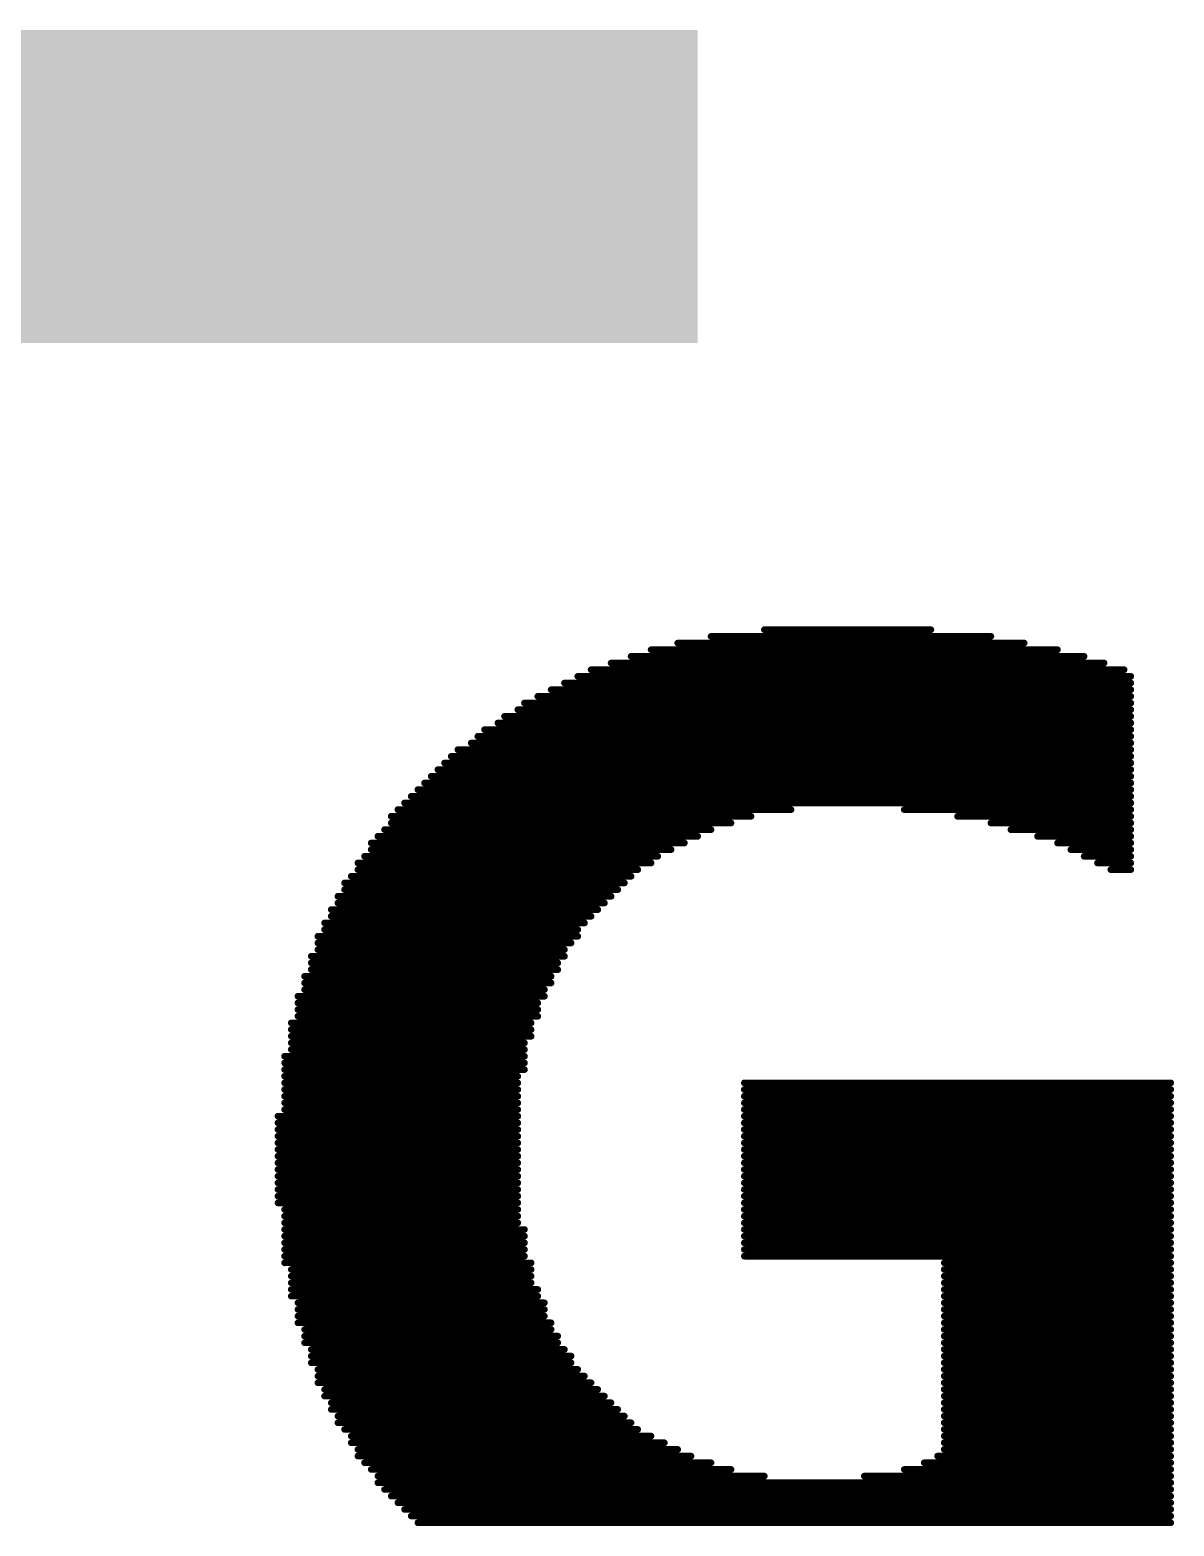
# Model space of a CAD drawing. Header units: inches. Extents: x -103 to 137, y -40 to 49.
# Drawn here: x -27.69 to -23.33, y -15.04 to -9.34 of the extents above; entities that cross this region are included whole.
import ezdxf

# ---------------------------------------------------------------- set-up
doc = ezdxf.new("R2010")
doc.units = ezdxf.units.IN
doc.header["$MEASUREMENT"] = 0
doc.layers.add('TopOverlay', color=2, linetype='Continuous')
doc.layers.add('TopSolder', color=216, linetype='Continuous')

msp = doc.modelspace()

# ---------------------------------------------------------------- linework, layer by layer
at = {"layer": 'TopOverlay', "const_width": 0.0254}
for points in [[(-24.8896, -11.6278), (-24.2546, -11.6278)], [(-25.2198, -11.6786), (-23.899, -11.6786)], [(-25.0928, -11.6532), (-24.026, -11.6532)], [(-25.4738, -11.7548), (-23.5942, -11.7548)], [(-25.3976, -11.7294), (-23.6704, -11.7294)], [(-25.3214, -11.704), (-23.772, -11.704)], [(-25.6008, -11.8056), (-23.4926, -11.8056)], [(-25.55, -11.7802), (-23.518, -11.7802)], [(-25.7024, -11.8564), (-23.4926, -11.8564)], [(-25.6516, -11.831), (-23.4926, -11.831)], [(-25.804, -11.9072), (-23.4926, -11.9072)], [(-25.7532, -11.8818), (-23.4926, -11.8818)], [(-25.9056, -11.9834), (-23.4926, -11.9834)], [(-25.8802, -11.958), (-23.4926, -11.958)], [(-25.8294, -11.9326), (-23.4926, -11.9326)], [(-25.9818, -12.0342), (-23.4926, -12.0342)], [(-25.9564, -12.0088), (-23.4926, -12.0088)], [(-26.058, -12.085), (-23.4926, -12.085)], [(-26.0072, -12.0596), (-23.4926, -12.0596)], [(-26.1088, -12.1358), (-23.4926, -12.1358)], [(-26.0834, -12.1104), (-23.4926, -12.1104)], [(-26.185, -12.212), (-23.4926, -12.212)], [(-26.1596, -12.1866), (-23.4926, -12.1866)], [(-26.1342, -12.1612), (-23.4926, -12.1612)], [(-26.2358, -12.2628), (-23.4926, -12.2628)], [(-26.2104, -12.2374), (-23.4926, -12.2374)], [(-26.2866, -12.3136), (-24.788, -12.3136)], [(-26.2612, -12.2882), (-23.4926, -12.2882)], [(-24.3562, -12.3136), (-23.4926, -12.3136)], [(-26.312, -12.339), (-24.9404, -12.339)], [(-26.312, -12.3644), (-25.0166, -12.3644)], [(-24.153, -12.339), (-23.4926, -12.339)], [(-24.026, -12.3644), (-23.4926, -12.3644)], [(-26.3882, -12.4406), (-25.1944, -12.4406)], [(-26.3628, -12.4152), (-25.1436, -12.4152)], [(-26.3374, -12.3898), (-25.0928, -12.3898)], [(-23.9498, -12.3898), (-23.4926, -12.3898)], [(-23.8482, -12.4152), (-23.4926, -12.4152)], [(-23.772, -12.4406), (-23.4926, -12.4406)], [(-26.4136, -12.4914), (-25.296, -12.4914)], [(-26.3882, -12.466), (-25.2452, -12.466)], [(-23.7212, -12.466), (-23.4926, -12.466)], [(-23.6704, -12.4914), (-23.4926, -12.4914)], [(-26.439, -12.5168), (-25.3214, -12.5168)], [(-26.439, -12.5422), (-25.3722, -12.5422)], [(-23.6196, -12.5168), (-23.4926, -12.5168)], [(-23.5688, -12.5422), (-23.4926, -12.5422)], [(-26.4898, -12.593), (-25.423, -12.593)], [(-26.4644, -12.5676), (-25.3976, -12.5676)], [(-26.5152, -12.6438), (-25.4738, -12.6438)], [(-26.5152, -12.6692), (-25.4992, -12.6692)], [(-26.4898, -12.6184), (-25.4484, -12.6184)], [(-26.5406, -12.6946), (-25.5246, -12.6946)], [(-26.5406, -12.72), (-25.55, -12.72)], [(-26.566, -12.7454), (-25.5754, -12.7454)], [(-26.566, -12.7708), (-25.6008, -12.7708)], [(-26.5914, -12.7962), (-25.6008, -12.7962)], [(-26.5914, -12.8216), (-25.6262, -12.8216)], [(-26.6168, -12.8724), (-25.6516, -12.8724)], [(-26.6168, -12.8978), (-25.677, -12.8978)], [(-26.5914, -12.847), (-25.6516, -12.847)], [(-26.6422, -12.9486), (-25.7024, -12.9486)], [(-26.6168, -12.9232), (-25.677, -12.9232)], [(-26.6422, -12.974), (-25.7024, -12.974)], [(-26.6422, -12.9994), (-25.7278, -12.9994)], [(-26.6676, -13.0248), (-25.7278, -13.0248)], [(-26.6676, -13.0502), (-25.7532, -13.0502)], [(-26.693, -13.1264), (-25.7786, -13.1264)], [(-26.6676, -13.0756), (-25.7532, -13.0756)], [(-26.6676, -13.101), (-25.7532, -13.101)], [(-26.693, -13.1518), (-25.7786, -13.1518)], [(-26.693, -13.1772), (-25.7786, -13.1772)], [(-26.693, -13.2026), (-25.804, -13.2026)], [(-26.693, -13.228), (-25.804, -13.228)], [(-26.7184, -13.2534), (-25.804, -13.2534)], [(-26.7184, -13.2788), (-25.804, -13.2788)], [(-26.7184, -13.3042), (-25.804, -13.3042)], [(-26.7184, -13.3296), (-25.8294, -13.3296)], [(-26.7184, -13.355), (-25.8294, -13.355)], [(-24.9658, -13.355), (-23.3402, -13.355)], [(-26.7184, -13.3804), (-25.8294, -13.3804)], [(-26.7184, -13.4058), (-25.8294, -13.4058)], [(-24.9658, -13.3804), (-23.3402, -13.3804)], [(-24.9658, -13.4058), (-23.3402, -13.4058)], [(-26.7184, -13.4312), (-25.8294, -13.4312)], [(-26.7184, -13.4566), (-25.8294, -13.4566)], [(-24.9658, -13.4312), (-23.3402, -13.4312)], [(-24.9658, -13.4566), (-23.3402, -13.4566)], [(-26.7438, -13.482), (-25.8294, -13.482)], [(-26.7438, -13.5074), (-25.8294, -13.5074)], [(-24.9658, -13.482), (-23.3402, -13.482)], [(-24.9658, -13.5074), (-23.3402, -13.5074)], [(-26.7438, -13.5328), (-25.8294, -13.5328)], [(-26.7438, -13.5582), (-25.8294, -13.5582)], [(-26.7438, -13.5836), (-25.8294, -13.5836)], [(-24.9658, -13.5328), (-23.3402, -13.5328)], [(-24.9658, -13.5582), (-23.3402, -13.5582)], [(-24.9658, -13.5836), (-23.3402, -13.5836)], [(-26.7438, -13.609), (-25.8294, -13.609)], [(-26.7438, -13.6344), (-25.8294, -13.6344)], [(-24.9658, -13.609), (-23.3402, -13.609)], [(-24.9658, -13.6344), (-23.3402, -13.6344)], [(-26.7438, -13.6598), (-25.8294, -13.6598)], [(-26.7438, -13.6852), (-25.8294, -13.6852)], [(-24.9658, -13.6598), (-23.3402, -13.6598)], [(-24.9658, -13.6852), (-23.3402, -13.6852)], [(-26.7438, -13.7106), (-25.8294, -13.7106)], [(-26.7438, -13.736), (-25.8294, -13.736)], [(-24.9658, -13.7106), (-23.3402, -13.7106)], [(-24.9658, -13.736), (-23.3402, -13.736)], [(-26.7438, -13.7614), (-25.8294, -13.7614)], [(-26.7438, -13.7868), (-25.8294, -13.7868)], [(-26.7438, -13.8122), (-25.8294, -13.8122)], [(-24.9658, -13.7614), (-23.3402, -13.7614)], [(-24.9658, -13.7868), (-23.3402, -13.7868)], [(-24.9658, -13.8122), (-23.3402, -13.8122)], [(-26.7184, -13.8376), (-25.8294, -13.8376)], [(-26.7184, -13.863), (-25.8294, -13.863)], [(-24.9658, -13.8376), (-23.3402, -13.8376)], [(-24.9658, -13.863), (-23.3402, -13.863)], [(-26.7184, -13.8884), (-25.8294, -13.8884)], [(-26.7184, -13.9138), (-25.804, -13.9138)], [(-24.9658, -13.8884), (-23.3402, -13.8884)], [(-24.9658, -13.9138), (-23.3402, -13.9138)], [(-26.7184, -13.9392), (-25.804, -13.9392)], [(-26.7184, -13.9646), (-25.804, -13.9646)], [(-24.9658, -13.9392), (-23.3402, -13.9392)], [(-24.9658, -13.9646), (-23.3402, -13.9646)], [(-26.7184, -13.99), (-25.804, -13.99)], [(-26.7184, -14.0154), (-25.804, -14.0154)], [(-24.9658, -13.99), (-23.3402, -13.99)], [(-24.9658, -14.0154), (-23.3402, -14.0154)], [(-26.7184, -14.0408), (-25.7786, -14.0408)], [(-26.693, -14.0662), (-25.7786, -14.0662)], [(-26.693, -14.0916), (-25.7786, -14.0916)], [(-24.2038, -14.0408), (-23.3402, -14.0408)], [(-24.2038, -14.0662), (-23.3402, -14.0662)], [(-24.2038, -14.0916), (-23.3402, -14.0916)], [(-26.693, -14.117), (-25.7786, -14.117)], [(-26.693, -14.1424), (-25.7532, -14.1424)], [(-24.2038, -14.117), (-23.3402, -14.117)], [(-24.2038, -14.1424), (-23.3402, -14.1424)], [(-26.693, -14.1678), (-25.7532, -14.1678)], [(-26.6676, -14.1932), (-25.7278, -14.1932)], [(-24.2038, -14.1678), (-23.3402, -14.1678)], [(-24.2038, -14.1932), (-23.3402, -14.1932)], [(-26.6676, -14.2186), (-25.7278, -14.2186)], [(-26.6676, -14.244), (-25.7278, -14.244)], [(-24.2038, -14.2186), (-23.3402, -14.2186)], [(-24.2038, -14.244), (-23.3402, -14.244)], [(-26.6676, -14.2694), (-25.7024, -14.2694)], [(-26.6422, -14.2948), (-25.7024, -14.2948)], [(-26.6422, -14.3202), (-25.677, -14.3202)], [(-24.2038, -14.2694), (-23.3402, -14.2694)], [(-24.2038, -14.2948), (-23.3402, -14.2948)], [(-24.2038, -14.3202), (-23.3402, -14.3202)], [(-26.6422, -14.3456), (-25.677, -14.3456)], [(-26.6168, -14.371), (-25.6516, -14.371)], [(-24.2038, -14.3456), (-23.3402, -14.3456)], [(-24.2038, -14.371), (-23.3402, -14.371)], [(-26.6168, -14.3964), (-25.6262, -14.3964)], [(-26.6168, -14.4218), (-25.6262, -14.4218)], [(-24.2038, -14.3964), (-23.3402, -14.3964)], [(-24.2038, -14.4218), (-23.3402, -14.4218)], [(-26.5914, -14.4472), (-25.6008, -14.4472)], [(-26.5914, -14.4726), (-25.5754, -14.4726)], [(-24.2038, -14.4472), (-23.3402, -14.4472)], [(-24.2038, -14.4726), (-23.3402, -14.4726)], [(-26.5914, -14.498), (-25.55, -14.498)], [(-26.566, -14.5234), (-25.5246, -14.5234)], [(-26.566, -14.5488), (-25.4992, -14.5488)], [(-24.2038, -14.498), (-23.3402, -14.498)], [(-24.2038, -14.5234), (-23.3402, -14.5234)], [(-24.2038, -14.5488), (-23.3402, -14.5488)], [(-26.5406, -14.5742), (-25.4738, -14.5742)], [(-26.5406, -14.5996), (-25.4484, -14.5996)], [(-24.2038, -14.5742), (-23.3402, -14.5742)], [(-24.2038, -14.5996), (-23.3402, -14.5996)], [(-26.5152, -14.625), (-25.423, -14.625)], [(-26.5152, -14.6504), (-25.3976, -14.6504)], [(-24.2038, -14.625), (-23.3402, -14.625)], [(-24.2038, -14.6504), (-23.3402, -14.6504)], [(-26.4898, -14.6758), (-25.3722, -14.6758)], [(-26.4644, -14.7012), (-25.3214, -14.7012)], [(-24.2038, -14.6758), (-23.3402, -14.6758)], [(-24.2038, -14.7012), (-23.3402, -14.7012)], [(-26.4644, -14.7266), (-25.2706, -14.7266)], [(-26.439, -14.752), (-25.2198, -14.752)], [(-26.439, -14.7774), (-25.169, -14.7774)], [(-24.2292, -14.7774), (-23.3402, -14.7774)], [(-24.2038, -14.7266), (-23.3402, -14.7266)], [(-24.2038, -14.752), (-23.3402, -14.752)], [(-26.4136, -14.8028), (-25.0928, -14.8028)], [(-26.3882, -14.8282), (-25.0166, -14.8282)], [(-24.3562, -14.8282), (-23.3402, -14.8282)], [(-24.28, -14.8028), (-23.3402, -14.8028)], [(-26.3628, -14.8536), (-24.8896, -14.8536)], [(-26.3628, -14.879), (-23.3402, -14.879)], [(-24.5086, -14.8536), (-23.3402, -14.8536)], [(-26.3374, -14.9044), (-23.3402, -14.9044)], [(-26.312, -14.9298), (-23.3402, -14.9298)], [(-26.2866, -14.9552), (-23.3402, -14.9552)], [(-26.2612, -14.9806), (-23.3402, -14.9806)], [(-26.2358, -15.006), (-23.3402, -15.006)], [(-26.2104, -15.0314), (-23.3402, -15.0314)]]:
    msp.add_lwpolyline(points, dxfattribs=at)
at = {"layer": 'TopOverlay', "const_width": 0.0127}
for points in [[(-24.8959, -11.6278, 1), (-24.8832, -11.6278, 1)], [(-24.2609, -11.6278, 1), (-24.2482, -11.6278, 1)], [(-25.2261, -11.6786, 1), (-25.2134, -11.6786, 1)], [(-25.0991, -11.6532, 1), (-25.0864, -11.6532, 1)], [(-24.0323, -11.6532, 1), (-24.0196, -11.6532, 1)], [(-23.9053, -11.6786, 1), (-23.8926, -11.6786, 1)], [(-25.4801, -11.7548, 1), (-25.4674, -11.7548, 1)], [(-25.4039, -11.7294, 1), (-25.3912, -11.7294, 1)], [(-25.3277, -11.704, 1), (-25.315, -11.704, 1)], [(-23.7783, -11.704, 1), (-23.7656, -11.704, 1)], [(-23.6767, -11.7294, 1), (-23.664, -11.7294, 1)], [(-23.6005, -11.7548, 1), (-23.5878, -11.7548, 1)], [(-25.6071, -11.8056, 1), (-25.5944, -11.8056, 1)], [(-25.5563, -11.7802, 1), (-25.5436, -11.7802, 1)], [(-23.5243, -11.7802, 1), (-23.5116, -11.7802, 1)], [(-23.4989, -11.8056, 1), (-23.4862, -11.8056, 1)], [(-25.7087, -11.8564, 1), (-25.696, -11.8564, 1)], [(-25.6579, -11.831, 1), (-25.6452, -11.831, 1)], [(-23.4989, -11.831, 1), (-23.4862, -11.831, 1)], [(-23.4989, -11.8564, 1), (-23.4862, -11.8564, 1)], [(-25.8103, -11.9072, 1), (-25.7976, -11.9072, 1)], [(-25.7596, -11.8818, 1), (-25.7468, -11.8818, 1)], [(-23.4989, -11.8818, 1), (-23.4862, -11.8818, 1)], [(-23.4989, -11.9072, 1), (-23.4862, -11.9072, 1)], [(-25.9119, -11.9834, 1), (-25.8992, -11.9834, 1)], [(-25.8865, -11.958, 1), (-25.8738, -11.958, 1)], [(-25.8357, -11.9326, 1), (-25.823, -11.9326, 1)], [(-23.4989, -11.9326, 1), (-23.4862, -11.9326, 1)], [(-23.4989, -11.958, 1), (-23.4862, -11.958, 1)], [(-23.4989, -11.9834, 1), (-23.4862, -11.9834, 1)], [(-25.9882, -12.0342, 1), (-25.9754, -12.0342, 1)], [(-25.9627, -12.0088, 1), (-25.95, -12.0088, 1)], [(-23.4989, -12.0088, 1), (-23.4862, -12.0088, 1)], [(-23.4989, -12.0342, 1), (-23.4862, -12.0342, 1)], [(-26.0643, -12.085, 1), (-26.0516, -12.085, 1)], [(-26.0135, -12.0596, 1), (-26.0008, -12.0596, 1)], [(-23.4989, -12.0596, 1), (-23.4862, -12.0596, 1)], [(-23.4989, -12.085, 1), (-23.4862, -12.085, 1)], [(-26.1151, -12.1358, 1), (-26.1024, -12.1358, 1)], [(-26.0897, -12.1104, 1), (-26.077, -12.1104, 1)], [(-23.4989, -12.1104, 1), (-23.4862, -12.1104, 1)], [(-23.4989, -12.1358, 1), (-23.4862, -12.1358, 1)], [(-26.1913, -12.212, 1), (-26.1786, -12.212, 1)], [(-26.1659, -12.1866, 1), (-26.1532, -12.1866, 1)], [(-26.1405, -12.1612, 1), (-26.1278, -12.1612, 1)], [(-23.4989, -12.1612, 1), (-23.4862, -12.1612, 1)], [(-23.4989, -12.1866, 1), (-23.4862, -12.1866, 1)], [(-23.4989, -12.212, 1), (-23.4862, -12.212, 1)], [(-26.2421, -12.2628, 1), (-26.2294, -12.2628, 1)], [(-26.2167, -12.2374, 1), (-26.204, -12.2374, 1)], [(-23.4989, -12.2374, 1), (-23.4862, -12.2374, 1)], [(-23.4989, -12.2628, 1), (-23.4862, -12.2628, 1)], [(-26.293, -12.3136, 1), (-26.2802, -12.3136, 1)], [(-26.2675, -12.2882, 1), (-26.2548, -12.2882, 1)], [(-24.7943, -12.3136, 1), (-24.7816, -12.3136, 1)], [(-24.3625, -12.3136, 1), (-24.3498, -12.3136, 1)], [(-23.4989, -12.2882, 1), (-23.4862, -12.2882, 1)], [(-23.4989, -12.3136, 1), (-23.4862, -12.3136, 1)], [(-26.3183, -12.339, 1), (-26.3056, -12.339, 1)], [(-26.3183, -12.3644, 1), (-26.3056, -12.3644, 1)], [(-25.0229, -12.3644, 1), (-25.0102, -12.3644, 1)], [(-24.9467, -12.339, 1), (-24.934, -12.339, 1)], [(-24.1593, -12.339, 1), (-24.1466, -12.339, 1)], [(-24.0323, -12.3644, 1), (-24.0196, -12.3644, 1)], [(-23.4989, -12.339, 1), (-23.4862, -12.339, 1)], [(-23.4989, -12.3644, 1), (-23.4862, -12.3644, 1)], [(-26.3945, -12.4406, 1), (-26.3819, -12.4406, 1)], [(-26.3691, -12.4152, 1), (-26.3564, -12.4152, 1)], [(-26.3438, -12.3898, 1), (-26.3311, -12.3898, 1)], [(-25.2007, -12.4406, 1), (-25.188, -12.4406, 1)], [(-25.15, -12.4152, 1), (-25.1372, -12.4152, 1)], [(-25.0991, -12.3898, 1), (-25.0864, -12.3898, 1)], [(-23.9561, -12.3898, 1), (-23.9434, -12.3898, 1)], [(-23.8545, -12.4152, 1), (-23.8418, -12.4152, 1)], [(-23.7783, -12.4406, 1), (-23.7656, -12.4406, 1)], [(-23.4989, -12.3898, 1), (-23.4862, -12.3898, 1)], [(-23.4989, -12.4152, 1), (-23.4862, -12.4152, 1)], [(-23.4989, -12.4406, 1), (-23.4862, -12.4406, 1)], [(-26.42, -12.4914, 1), (-26.4072, -12.4914, 1)], [(-26.3945, -12.466, 1), (-26.3819, -12.466, 1)], [(-25.3023, -12.4914, 1), (-25.2896, -12.4914, 1)], [(-25.2515, -12.466, 1), (-25.2388, -12.466, 1)], [(-23.7275, -12.466, 1), (-23.7148, -12.466, 1)], [(-23.6767, -12.4914, 1), (-23.664, -12.4914, 1)], [(-23.4989, -12.466, 1), (-23.4862, -12.466, 1)], [(-23.4989, -12.4914, 1), (-23.4862, -12.4914, 1)], [(-26.4453, -12.5168, 1), (-26.4326, -12.5168, 1)], [(-26.4453, -12.5422, 1), (-26.4326, -12.5422, 1)], [(-25.3786, -12.5422, 1), (-25.3658, -12.5422, 1)], [(-25.3277, -12.5168, 1), (-25.315, -12.5168, 1)], [(-23.6259, -12.5168, 1), (-23.6132, -12.5168, 1)], [(-23.5751, -12.5422, 1), (-23.5624, -12.5422, 1)], [(-23.4989, -12.5168, 1), (-23.4862, -12.5168, 1)], [(-23.4989, -12.5422, 1), (-23.4862, -12.5422, 1)], [(-26.4962, -12.593, 1), (-26.4834, -12.593, 1)], [(-26.4707, -12.5676, 1), (-26.4581, -12.5676, 1)], [(-25.4293, -12.593, 1), (-25.4167, -12.593, 1)], [(-25.4039, -12.5676, 1), (-25.3912, -12.5676, 1)], [(-26.5215, -12.6438, 1), (-26.5088, -12.6438, 1)], [(-26.5215, -12.6692, 1), (-26.5088, -12.6692, 1)], [(-26.4962, -12.6184, 1), (-26.4834, -12.6184, 1)], [(-25.5055, -12.6692, 1), (-25.4928, -12.6692, 1)], [(-25.4801, -12.6438, 1), (-25.4674, -12.6438, 1)], [(-25.4548, -12.6184, 1), (-25.442, -12.6184, 1)], [(-26.5469, -12.6946, 1), (-26.5343, -12.6946, 1)], [(-26.5469, -12.72, 1), (-26.5343, -12.72, 1)], [(-25.5563, -12.72, 1), (-25.5436, -12.72, 1)], [(-25.5309, -12.6946, 1), (-25.5182, -12.6946, 1)], [(-26.5723, -12.7454, 1), (-26.5596, -12.7454, 1)], [(-26.5723, -12.7708, 1), (-26.5596, -12.7708, 1)], [(-25.6071, -12.7708, 1), (-25.5944, -12.7708, 1)], [(-25.5817, -12.7454, 1), (-25.569, -12.7454, 1)], [(-26.5978, -12.7962, 1), (-26.585, -12.7962, 1)], [(-26.5978, -12.8216, 1), (-26.585, -12.8216, 1)], [(-25.6325, -12.8216, 1), (-25.6198, -12.8216, 1)], [(-25.6071, -12.7962, 1), (-25.5944, -12.7962, 1)], [(-26.6231, -12.8724, 1), (-26.6104, -12.8724, 1)], [(-26.6231, -12.8978, 1), (-26.6104, -12.8978, 1)], [(-26.5978, -12.847, 1), (-26.585, -12.847, 1)], [(-25.6834, -12.8978, 1), (-25.6706, -12.8978, 1)], [(-25.6579, -12.847, 1), (-25.6452, -12.847, 1)], [(-25.6579, -12.8724, 1), (-25.6452, -12.8724, 1)], [(-26.6486, -12.9486, 1), (-26.6359, -12.9486, 1)], [(-26.6231, -12.9232, 1), (-26.6104, -12.9232, 1)], [(-25.7087, -12.9486, 1), (-25.696, -12.9486, 1)], [(-25.6834, -12.9232, 1), (-25.6706, -12.9232, 1)], [(-26.6486, -12.974, 1), (-26.6359, -12.974, 1)], [(-26.6486, -12.9994, 1), (-26.6359, -12.9994, 1)], [(-25.7341, -12.9994, 1), (-25.7215, -12.9994, 1)], [(-25.7087, -12.974, 1), (-25.696, -12.974, 1)], [(-26.6739, -13.0248, 1), (-26.6612, -13.0248, 1)], [(-26.6739, -13.0502, 1), (-26.6612, -13.0502, 1)], [(-25.7596, -13.0502, 1), (-25.7468, -13.0502, 1)], [(-25.7341, -13.0248, 1), (-25.7215, -13.0248, 1)], [(-26.6993, -13.1264, 1), (-26.6867, -13.1264, 1)], [(-26.6739, -13.0756, 1), (-26.6612, -13.0756, 1)], [(-26.6739, -13.101, 1), (-26.6612, -13.101, 1)], [(-25.7849, -13.1264, 1), (-25.7722, -13.1264, 1)], [(-25.7596, -13.0756, 1), (-25.7468, -13.0756, 1)], [(-25.7596, -13.101, 1), (-25.7468, -13.101, 1)], [(-26.6993, -13.1518, 1), (-26.6867, -13.1518, 1)], [(-26.6993, -13.1772, 1), (-26.6867, -13.1772, 1)], [(-25.7849, -13.1518, 1), (-25.7722, -13.1518, 1)], [(-25.7849, -13.1772, 1), (-25.7722, -13.1772, 1)], [(-26.6993, -13.2026, 1), (-26.6867, -13.2026, 1)], [(-26.6993, -13.228, 1), (-26.6867, -13.228, 1)], [(-25.8103, -13.2026, 1), (-25.7976, -13.2026, 1)], [(-25.8103, -13.228, 1), (-25.7976, -13.228, 1)], [(-26.7248, -13.2534, 1), (-26.712, -13.2534, 1)], [(-26.7248, -13.2788, 1), (-26.712, -13.2788, 1)], [(-25.8103, -13.2534, 1), (-25.7976, -13.2534, 1)], [(-25.8103, -13.2788, 1), (-25.7976, -13.2788, 1)], [(-26.7248, -13.3042, 1), (-26.712, -13.3042, 1)], [(-26.7248, -13.3296, 1), (-26.712, -13.3296, 1)], [(-26.7248, -13.355, 1), (-26.712, -13.355, 1)], [(-25.8357, -13.3296, 1), (-25.823, -13.3296, 1)], [(-25.8357, -13.355, 1), (-25.823, -13.355, 1)], [(-25.8103, -13.3042, 1), (-25.7976, -13.3042, 1)], [(-24.9721, -13.355, 1), (-24.9594, -13.355, 1)], [(-23.3465, -13.355, 1), (-23.3339, -13.355, 1)], [(-26.7248, -13.3804, 1), (-26.712, -13.3804, 1)], [(-26.7248, -13.4058, 1), (-26.712, -13.4058, 1)], [(-25.8357, -13.3804, 1), (-25.823, -13.3804, 1)], [(-25.8357, -13.4058, 1), (-25.823, -13.4058, 1)], [(-24.9721, -13.3804, 1), (-24.9594, -13.3804, 1)], [(-24.9721, -13.4058, 1), (-24.9594, -13.4058, 1)], [(-23.3465, -13.3804, 1), (-23.3339, -13.3804, 1)], [(-23.3465, -13.4058, 1), (-23.3339, -13.4058, 1)], [(-26.7248, -13.4312, 1), (-26.712, -13.4312, 1)], [(-26.7248, -13.4566, 1), (-26.712, -13.4566, 1)], [(-25.8357, -13.4312, 1), (-25.823, -13.4312, 1)], [(-25.8357, -13.4566, 1), (-25.823, -13.4566, 1)], [(-24.9721, -13.4312, 1), (-24.9594, -13.4312, 1)], [(-24.9721, -13.4566, 1), (-24.9594, -13.4566, 1)], [(-23.3465, -13.4312, 1), (-23.3339, -13.4312, 1)], [(-23.3465, -13.4566, 1), (-23.3339, -13.4566, 1)], [(-26.7501, -13.482, 1), (-26.7374, -13.482, 1)], [(-26.7501, -13.5074, 1), (-26.7374, -13.5074, 1)], [(-25.8357, -13.482, 1), (-25.823, -13.482, 1)], [(-25.8357, -13.5074, 1), (-25.823, -13.5074, 1)], [(-24.9721, -13.482, 1), (-24.9594, -13.482, 1)], [(-24.9721, -13.5074, 1), (-24.9594, -13.5074, 1)], [(-23.3465, -13.482, 1), (-23.3339, -13.482, 1)], [(-23.3465, -13.5074, 1), (-23.3339, -13.5074, 1)], [(-26.7501, -13.5328, 1), (-26.7374, -13.5328, 1)], [(-26.7501, -13.5582, 1), (-26.7374, -13.5582, 1)], [(-26.7501, -13.5836, 1), (-26.7374, -13.5836, 1)], [(-25.8357, -13.5328, 1), (-25.823, -13.5328, 1)], [(-25.8357, -13.5582, 1), (-25.823, -13.5582, 1)], [(-25.8357, -13.5836, 1), (-25.823, -13.5836, 1)], [(-24.9721, -13.5328, 1), (-24.9594, -13.5328, 1)], [(-24.9721, -13.5582, 1), (-24.9594, -13.5582, 1)], [(-24.9721, -13.5836, 1), (-24.9594, -13.5836, 1)], [(-23.3465, -13.5328, 1), (-23.3339, -13.5328, 1)], [(-23.3465, -13.5582, 1), (-23.3339, -13.5582, 1)], [(-23.3465, -13.5836, 1), (-23.3339, -13.5836, 1)], [(-26.7501, -13.609, 1), (-26.7374, -13.609, 1)], [(-26.7501, -13.6344, 1), (-26.7374, -13.6344, 1)], [(-25.8357, -13.609, 1), (-25.823, -13.609, 1)], [(-25.8357, -13.6344, 1), (-25.823, -13.6344, 1)], [(-24.9721, -13.609, 1), (-24.9594, -13.609, 1)], [(-24.9721, -13.6344, 1), (-24.9594, -13.6344, 1)], [(-23.3465, -13.609, 1), (-23.3339, -13.609, 1)], [(-23.3465, -13.6344, 1), (-23.3339, -13.6344, 1)], [(-26.7501, -13.6598, 1), (-26.7374, -13.6598, 1)], [(-26.7501, -13.6852, 1), (-26.7374, -13.6852, 1)], [(-25.8357, -13.6598, 1), (-25.823, -13.6598, 1)], [(-25.8357, -13.6852, 1), (-25.823, -13.6852, 1)], [(-24.9721, -13.6598, 1), (-24.9594, -13.6598, 1)], [(-24.9721, -13.6852, 1), (-24.9594, -13.6852, 1)], [(-23.3465, -13.6598, 1), (-23.3339, -13.6598, 1)], [(-23.3465, -13.6852, 1), (-23.3339, -13.6852, 1)], [(-26.7501, -13.7106, 1), (-26.7374, -13.7106, 1)], [(-26.7501, -13.736, 1), (-26.7374, -13.736, 1)], [(-25.8357, -13.7106, 1), (-25.823, -13.7106, 1)], [(-25.8357, -13.736, 1), (-25.823, -13.736, 1)], [(-24.9721, -13.7106, 1), (-24.9594, -13.7106, 1)], [(-24.9721, -13.736, 1), (-24.9594, -13.736, 1)], [(-23.3465, -13.7106, 1), (-23.3339, -13.7106, 1)], [(-23.3465, -13.736, 1), (-23.3339, -13.736, 1)], [(-26.7501, -13.7614, 1), (-26.7374, -13.7614, 1)], [(-26.7501, -13.7868, 1), (-26.7374, -13.7868, 1)], [(-26.7501, -13.8122, 1), (-26.7374, -13.8122, 1)], [(-25.8357, -13.7614, 1), (-25.823, -13.7614, 1)], [(-25.8357, -13.7868, 1), (-25.823, -13.7868, 1)], [(-25.8357, -13.8122, 1), (-25.823, -13.8122, 1)], [(-24.9721, -13.7614, 1), (-24.9594, -13.7614, 1)], [(-24.9721, -13.7868, 1), (-24.9594, -13.7868, 1)], [(-24.9721, -13.8122, 1), (-24.9594, -13.8122, 1)], [(-23.3465, -13.7614, 1), (-23.3339, -13.7614, 1)], [(-23.3465, -13.7868, 1), (-23.3339, -13.7868, 1)], [(-23.3465, -13.8122, 1), (-23.3339, -13.8122, 1)], [(-26.7248, -13.8376, 1), (-26.712, -13.8376, 1)], [(-26.7248, -13.863, 1), (-26.712, -13.863, 1)], [(-25.8357, -13.8376, 1), (-25.823, -13.8376, 1)], [(-25.8357, -13.863, 1), (-25.823, -13.863, 1)], [(-24.9721, -13.8376, 1), (-24.9594, -13.8376, 1)], [(-24.9721, -13.863, 1), (-24.9594, -13.863, 1)], [(-23.3465, -13.8376, 1), (-23.3339, -13.8376, 1)], [(-23.3465, -13.863, 1), (-23.3339, -13.863, 1)], [(-26.7248, -13.8884, 1), (-26.712, -13.8884, 1)], [(-26.7248, -13.9138, 1), (-26.712, -13.9138, 1)], [(-25.8357, -13.8884, 1), (-25.823, -13.8884, 1)], [(-25.8103, -13.9138, 1), (-25.7976, -13.9138, 1)], [(-24.9721, -13.8884, 1), (-24.9594, -13.8884, 1)], [(-24.9721, -13.9138, 1), (-24.9594, -13.9138, 1)], [(-23.3465, -13.8884, 1), (-23.3339, -13.8884, 1)], [(-23.3465, -13.9138, 1), (-23.3339, -13.9138, 1)], [(-26.7248, -13.9392, 1), (-26.712, -13.9392, 1)], [(-26.7248, -13.9646, 1), (-26.712, -13.9646, 1)], [(-25.8103, -13.9392, 1), (-25.7976, -13.9392, 1)], [(-25.8103, -13.9646, 1), (-25.7976, -13.9646, 1)], [(-24.9721, -13.9392, 1), (-24.9594, -13.9392, 1)], [(-24.9721, -13.9646, 1), (-24.9594, -13.9646, 1)], [(-23.3465, -13.9392, 1), (-23.3339, -13.9392, 1)], [(-23.3465, -13.9646, 1), (-23.3339, -13.9646, 1)], [(-26.7248, -13.99, 1), (-26.712, -13.99, 1)], [(-26.7248, -14.0154, 1), (-26.712, -14.0154, 1)], [(-25.8103, -13.99, 1), (-25.7976, -13.99, 1)], [(-25.8103, -14.0154, 1), (-25.7976, -14.0154, 1)], [(-24.9721, -13.99, 1), (-24.9594, -13.99, 1)], [(-24.9721, -14.0154, 1), (-24.9594, -14.0154, 1)], [(-23.3465, -13.99, 1), (-23.3339, -13.99, 1)], [(-23.3465, -14.0154, 1), (-23.3339, -14.0154, 1)], [(-26.7248, -14.0408, 1), (-26.712, -14.0408, 1)], [(-26.6993, -14.0662, 1), (-26.6867, -14.0662, 1)], [(-26.6993, -14.0916, 1), (-26.6867, -14.0916, 1)], [(-25.7849, -14.0408, 1), (-25.7722, -14.0408, 1)], [(-25.7849, -14.0662, 1), (-25.7722, -14.0662, 1)], [(-25.7849, -14.0916, 1), (-25.7722, -14.0916, 1)], [(-24.2101, -14.0408, 1), (-24.1974, -14.0408, 1)], [(-24.2101, -14.0662, 1), (-24.1974, -14.0662, 1)], [(-24.2101, -14.0916, 1), (-24.1974, -14.0916, 1)], [(-23.3465, -14.0408, 1), (-23.3339, -14.0408, 1)], [(-23.3465, -14.0662, 1), (-23.3339, -14.0662, 1)], [(-23.3465, -14.0916, 1), (-23.3339, -14.0916, 1)], [(-26.6993, -14.117, 1), (-26.6867, -14.117, 1)], [(-26.6993, -14.1424, 1), (-26.6867, -14.1424, 1)], [(-25.7849, -14.117, 1), (-25.7722, -14.117, 1)], [(-25.7596, -14.1424, 1), (-25.7468, -14.1424, 1)], [(-24.2101, -14.117, 1), (-24.1974, -14.117, 1)], [(-24.2101, -14.1424, 1), (-24.1974, -14.1424, 1)], [(-23.3465, -14.117, 1), (-23.3339, -14.117, 1)], [(-23.3465, -14.1424, 1), (-23.3339, -14.1424, 1)], [(-26.6993, -14.1678, 1), (-26.6867, -14.1678, 1)], [(-26.6739, -14.1932, 1), (-26.6612, -14.1932, 1)], [(-25.7596, -14.1678, 1), (-25.7468, -14.1678, 1)], [(-25.7341, -14.1932, 1), (-25.7215, -14.1932, 1)], [(-24.2101, -14.1678, 1), (-24.1974, -14.1678, 1)], [(-24.2101, -14.1932, 1), (-24.1974, -14.1932, 1)], [(-23.3465, -14.1678, 1), (-23.3339, -14.1678, 1)], [(-23.3465, -14.1932, 1), (-23.3339, -14.1932, 1)], [(-26.6739, -14.2186, 1), (-26.6612, -14.2186, 1)], [(-26.6739, -14.244, 1), (-26.6612, -14.244, 1)], [(-25.7341, -14.2186, 1), (-25.7215, -14.2186, 1)], [(-25.7341, -14.244, 1), (-25.7215, -14.244, 1)], [(-24.2101, -14.2186, 1), (-24.1974, -14.2186, 1)], [(-24.2101, -14.244, 1), (-24.1974, -14.244, 1)], [(-23.3465, -14.2186, 1), (-23.3339, -14.2186, 1)], [(-23.3465, -14.244, 1), (-23.3339, -14.244, 1)], [(-26.6739, -14.2694, 1), (-26.6612, -14.2694, 1)], [(-26.6486, -14.2948, 1), (-26.6359, -14.2948, 1)], [(-26.6486, -14.3202, 1), (-26.6359, -14.3202, 1)], [(-25.7087, -14.2694, 1), (-25.696, -14.2694, 1)], [(-25.7087, -14.2948, 1), (-25.696, -14.2948, 1)], [(-25.6834, -14.3202, 1), (-25.6706, -14.3202, 1)], [(-24.2101, -14.2694, 1), (-24.1974, -14.2694, 1)], [(-24.2101, -14.2948, 1), (-24.1974, -14.2948, 1)], [(-24.2101, -14.3202, 1), (-24.1974, -14.3202, 1)], [(-23.3465, -14.2694, 1), (-23.3339, -14.2694, 1)], [(-23.3465, -14.2948, 1), (-23.3339, -14.2948, 1)], [(-23.3465, -14.3202, 1), (-23.3339, -14.3202, 1)], [(-26.6486, -14.3456, 1), (-26.6359, -14.3456, 1)], [(-26.6231, -14.371, 1), (-26.6104, -14.371, 1)], [(-25.6834, -14.3456, 1), (-25.6706, -14.3456, 1)], [(-25.6579, -14.371, 1), (-25.6452, -14.371, 1)], [(-24.2101, -14.3456, 1), (-24.1974, -14.3456, 1)], [(-24.2101, -14.371, 1), (-24.1974, -14.371, 1)], [(-23.3465, -14.3456, 1), (-23.3339, -14.3456, 1)], [(-23.3465, -14.371, 1), (-23.3339, -14.371, 1)], [(-26.6231, -14.3964, 1), (-26.6104, -14.3964, 1)], [(-26.6231, -14.4218, 1), (-26.6104, -14.4218, 1)], [(-25.6325, -14.3964, 1), (-25.6198, -14.3964, 1)], [(-25.6325, -14.4218, 1), (-25.6198, -14.4218, 1)], [(-24.2101, -14.3964, 1), (-24.1974, -14.3964, 1)], [(-24.2101, -14.4218, 1), (-24.1974, -14.4218, 1)], [(-23.3465, -14.3964, 1), (-23.3339, -14.3964, 1)], [(-23.3465, -14.4218, 1), (-23.3339, -14.4218, 1)], [(-26.5978, -14.4472, 1), (-26.585, -14.4472, 1)], [(-26.5978, -14.4726, 1), (-26.585, -14.4726, 1)], [(-25.6071, -14.4472, 1), (-25.5944, -14.4472, 1)], [(-25.5817, -14.4726, 1), (-25.569, -14.4726, 1)], [(-24.2101, -14.4472, 1), (-24.1974, -14.4472, 1)], [(-24.2101, -14.4726, 1), (-24.1974, -14.4726, 1)], [(-23.3465, -14.4472, 1), (-23.3339, -14.4472, 1)], [(-23.3465, -14.4726, 1), (-23.3339, -14.4726, 1)], [(-26.5978, -14.498, 1), (-26.585, -14.498, 1)], [(-26.5723, -14.5234, 1), (-26.5596, -14.5234, 1)], [(-26.5723, -14.5488, 1), (-26.5596, -14.5488, 1)], [(-25.5563, -14.498, 1), (-25.5436, -14.498, 1)], [(-25.5309, -14.5234, 1), (-25.5182, -14.5234, 1)], [(-25.5055, -14.5488, 1), (-25.4928, -14.5488, 1)], [(-24.2101, -14.498, 1), (-24.1974, -14.498, 1)], [(-24.2101, -14.5234, 1), (-24.1974, -14.5234, 1)], [(-24.2101, -14.5488, 1), (-24.1974, -14.5488, 1)], [(-23.3465, -14.498, 1), (-23.3339, -14.498, 1)], [(-23.3465, -14.5234, 1), (-23.3339, -14.5234, 1)], [(-23.3465, -14.5488, 1), (-23.3339, -14.5488, 1)], [(-26.5469, -14.5742, 1), (-26.5343, -14.5742, 1)], [(-26.5469, -14.5996, 1), (-26.5343, -14.5996, 1)], [(-25.4801, -14.5742, 1), (-25.4674, -14.5742, 1)], [(-25.4548, -14.5996, 1), (-25.442, -14.5996, 1)], [(-24.2101, -14.5742, 1), (-24.1974, -14.5742, 1)], [(-24.2101, -14.5996, 1), (-24.1974, -14.5996, 1)], [(-23.3465, -14.5742, 1), (-23.3339, -14.5742, 1)], [(-23.3465, -14.5996, 1), (-23.3339, -14.5996, 1)], [(-26.5215, -14.625, 1), (-26.5088, -14.625, 1)], [(-26.5215, -14.6504, 1), (-26.5088, -14.6504, 1)], [(-25.4293, -14.625, 1), (-25.4167, -14.625, 1)], [(-25.4039, -14.6504, 1), (-25.3912, -14.6504, 1)], [(-24.2101, -14.625, 1), (-24.1974, -14.625, 1)], [(-24.2101, -14.6504, 1), (-24.1974, -14.6504, 1)], [(-23.3465, -14.625, 1), (-23.3339, -14.625, 1)], [(-23.3465, -14.6504, 1), (-23.3339, -14.6504, 1)], [(-26.4962, -14.6758, 1), (-26.4834, -14.6758, 1)], [(-26.4707, -14.7012, 1), (-26.4581, -14.7012, 1)], [(-25.3786, -14.6758, 1), (-25.3658, -14.6758, 1)], [(-25.3277, -14.7012, 1), (-25.315, -14.7012, 1)], [(-24.2101, -14.6758, 1), (-24.1974, -14.6758, 1)], [(-24.2101, -14.7012, 1), (-24.1974, -14.7012, 1)], [(-23.3465, -14.6758, 1), (-23.3339, -14.6758, 1)], [(-23.3465, -14.7012, 1), (-23.3339, -14.7012, 1)], [(-26.4707, -14.7266, 1), (-26.4581, -14.7266, 1)], [(-26.4453, -14.752, 1), (-26.4326, -14.752, 1)], [(-26.4453, -14.7774, 1), (-26.4326, -14.7774, 1)], [(-25.2769, -14.7266, 1), (-25.2642, -14.7266, 1)], [(-25.2261, -14.752, 1), (-25.2134, -14.752, 1)], [(-25.1753, -14.7774, 1), (-25.1626, -14.7774, 1)], [(-24.2355, -14.7774, 1), (-24.2228, -14.7774, 1)], [(-24.2101, -14.7266, 1), (-24.1974, -14.7266, 1)], [(-24.2101, -14.752, 1), (-24.1974, -14.752, 1)], [(-23.3465, -14.7266, 1), (-23.3339, -14.7266, 1)], [(-23.3465, -14.752, 1), (-23.3339, -14.752, 1)], [(-23.3465, -14.7774, 1), (-23.3339, -14.7774, 1)], [(-26.42, -14.8028, 1), (-26.4072, -14.8028, 1)], [(-26.3945, -14.8282, 1), (-26.3819, -14.8282, 1)], [(-25.0991, -14.8028, 1), (-25.0864, -14.8028, 1)], [(-25.0229, -14.8282, 1), (-25.0102, -14.8282, 1)], [(-24.3625, -14.8282, 1), (-24.3498, -14.8282, 1)], [(-24.2863, -14.8028, 1), (-24.2736, -14.8028, 1)], [(-23.3465, -14.8028, 1), (-23.3339, -14.8028, 1)], [(-23.3465, -14.8282, 1), (-23.3339, -14.8282, 1)], [(-26.3691, -14.8536, 1), (-26.3564, -14.8536, 1)], [(-26.3691, -14.879, 1), (-26.3564, -14.879, 1)], [(-24.8959, -14.8536, 1), (-24.8832, -14.8536, 1)], [(-24.5149, -14.8536, 1), (-24.5023, -14.8536, 1)], [(-23.3465, -14.8536, 1), (-23.3339, -14.8536, 1)], [(-23.3465, -14.879, 1), (-23.3339, -14.879, 1)], [(-26.3438, -14.9044, 1), (-26.3311, -14.9044, 1)], [(-26.3183, -14.9298, 1), (-26.3056, -14.9298, 1)], [(-23.3465, -14.9044, 1), (-23.3339, -14.9044, 1)], [(-23.3465, -14.9298, 1), (-23.3339, -14.9298, 1)], [(-26.293, -14.9552, 1), (-26.2802, -14.9552, 1)], [(-26.2675, -14.9806, 1), (-26.2548, -14.9806, 1)], [(-26.2421, -15.006, 1), (-26.2294, -15.006, 1)], [(-23.3465, -14.9552, 1), (-23.3339, -14.9552, 1)], [(-23.3465, -14.9806, 1), (-23.3339, -14.9806, 1)], [(-23.3465, -15.006, 1), (-23.3339, -15.006, 1)], [(-26.2167, -15.0314, 1), (-26.204, -15.0314, 1)], [(-23.3465, -15.0314, 1), (-23.3339, -15.0314, 1)]]:
    msp.add_lwpolyline(points, format="xyb", close=True, dxfattribs=at)
at = {"layer": 'TopSolder'}
msp.add_solid([(-25.1436, -10.5356), (-25.1436, -9.3418), (-38.885, -10.5356), (-38.885, -9.3418)], dxfattribs=at)

doc.saveas('drawing.dxf')
